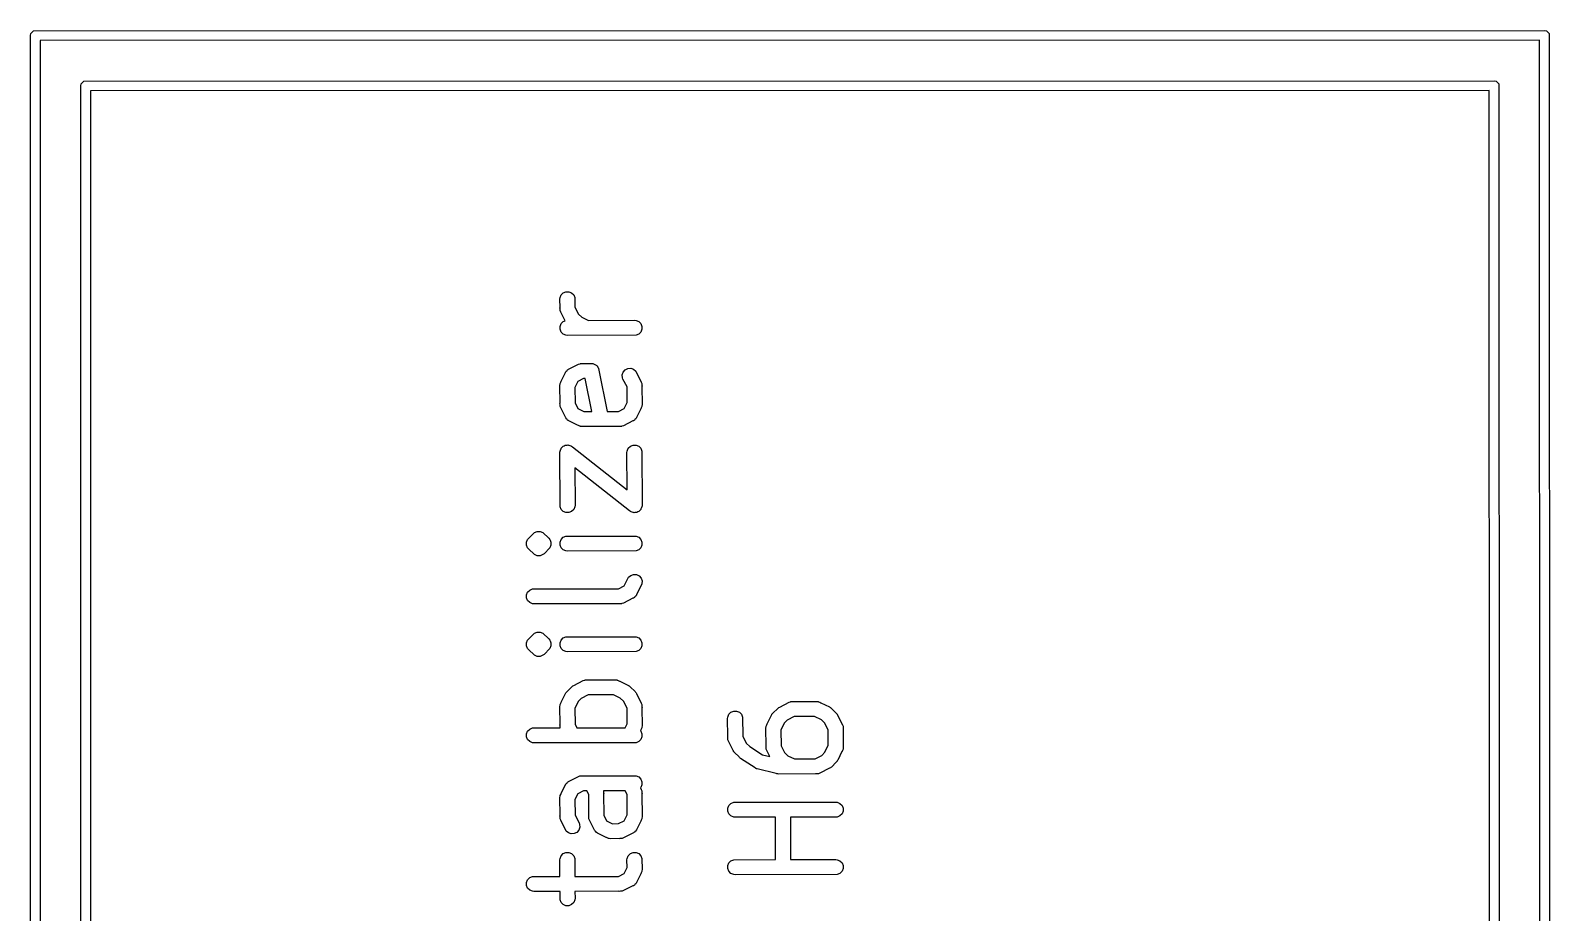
# Model space of a CAD drawing. Extents: x 2.69 to 5.92, y -6.99 to -1.37.
# Drawn here: x 5.096 to 5.691, y -4.871 to -4.526 of the extents above; entities that cross this region are included whole.
import ezdxf

# ---------------------------------------------------------------- set-up
doc = ezdxf.new("R2010")
doc.units = 0
doc.header["$MEASUREMENT"] = 0
doc.layers.add('BLACK', color=7, linetype='CONTINUOUS')

msp = doc.modelspace()

# ---------------------------------------------------------------- linework, layer by layer
at = {"layer": 'BLACK', "linetype": 'CONTINUOUS'}
for p, q in [((5.09646, -4.52756), (5.09661, -4.52681)), ((5.09661, -5.11886), (5.09646, -4.52756)), ((5.09661, -4.52681), (5.09767, -4.52574)), ((5.09767, -4.52574), (5.68898, -4.52559)), ((5.68701, -4.52938), (5.10024, -4.52953)), ((5.10024, -4.52953), (5.10039, -5.11629)), ((5.68716, -5.11614), (5.68701, -4.52938)), ((5.68898, -4.52559), (5.68973, -4.52574)), ((5.68973, -4.52574), (5.6908, -4.52681)), ((5.6908, -4.52681), (5.69094, -5.11811)), ((5.11614, -4.54724), (5.11629, -4.54649)), ((5.11629, -5.09918), (5.11614, -4.54724)), ((5.11629, -4.54649), (5.11736, -4.54543)), ((5.11736, -4.54543), (5.66929, -4.54528)), ((5.66929, -4.54528), (5.67004, -4.54543)), ((5.67004, -4.54543), (5.67111, -4.54649)), ((5.67111, -4.54649), (5.67126, -5.09843)), ((5.66732, -4.54906), (5.11993, -4.54921)), ((5.11993, -4.54921), (5.12008, -5.09661)), ((5.66747, -5.09646), (5.66732, -4.54906)), ((5.30367, -4.63067), (5.30372, -4.6301)), ((5.30371, -4.63399), (5.30367, -4.63067)), ((5.30372, -4.6301), (5.30417, -4.62903)), ((5.30417, -4.62903), (5.30498, -4.62822)), ((5.30498, -4.62822), (5.30604, -4.62778)), ((5.30604, -4.62778), (5.3072, -4.62778)), ((5.3072, -4.62778), (5.30826, -4.62822)), ((5.30826, -4.62822), (5.30908, -4.62903)), ((5.30908, -4.62903), (5.30952, -4.6301)), ((5.30952, -4.6301), (5.30956, -4.6338)), ((5.30369, -4.63405), (5.30371, -4.63399)), ((5.30372, -4.63442), (5.30369, -4.63405)), ((5.30372, -4.635), (5.30372, -4.63442)), ((5.30376, -4.63509), (5.30372, -4.635)), ((5.30377, -4.6352), (5.30376, -4.63509)), ((5.30398, -4.63574), (5.30377, -4.6352)), ((5.30574, -4.63915), (5.30398, -4.63574)), ((5.30956, -4.6338), (5.31096, -4.63651)), ((5.31096, -4.63651), (5.3122, -4.63771)), ((5.30372, -4.64134), (5.30417, -4.64028)), ((5.30372, -4.6425), (5.30372, -4.64134)), ((5.30417, -4.64356), (5.30372, -4.6425)), ((5.30417, -4.64028), (5.30498, -4.63946)), ((5.30498, -4.63946), (5.30574, -4.63915)), ((5.3122, -4.63771), (5.31488, -4.63901)), ((5.31488, -4.63901), (5.33287, -4.63897)), ((5.33287, -4.63897), (5.33344, -4.63902)), ((5.33344, -4.63902), (5.33451, -4.63946)), ((5.33451, -4.63946), (5.33532, -4.64028)), ((5.33532, -4.64028), (5.33576, -4.64134)), ((5.33576, -4.6425), (5.33532, -4.64356)), ((5.33576, -4.64134), (5.33576, -4.6425)), ((5.30498, -4.64437), (5.30417, -4.64356)), ((5.30604, -4.64482), (5.30498, -4.64437)), ((5.30662, -4.64487), (5.30604, -4.64482)), ((5.33344, -4.64482), (5.30662, -4.64487)), ((5.33451, -4.64437), (5.33344, -4.64482)), ((5.33532, -4.64356), (5.33451, -4.64437)), ((5.30421, -4.66273), (5.30585, -4.65935)), ((5.30585, -4.65935), (5.30591, -4.65925)), ((5.30591, -4.65925), (5.30593, -4.65921)), ((5.30593, -4.65921), (5.30598, -4.65915)), ((5.30598, -4.65915), (5.30616, -4.65886)), ((5.30616, -4.65886), (5.30644, -4.65861)), ((5.30644, -4.65861), (5.30668, -4.65833)), ((5.30668, -4.65833), (5.30688, -4.65823)), ((5.30688, -4.65823), (5.30703, -4.6581)), ((5.30703, -4.6581), (5.30733, -4.658)), ((5.30733, -4.658), (5.31092, -4.65615)), ((5.31092, -4.65615), (5.31146, -4.65594)), ((5.31146, -4.65594), (5.31157, -4.65594)), ((5.31157, -4.65594), (5.31167, -4.6559)), ((5.31167, -4.6559), (5.31225, -4.65589)), ((5.31225, -4.65589), (5.31261, -4.65586)), ((5.31261, -4.65586), (5.31267, -4.65588)), ((5.31267, -4.65588), (5.31599, -4.65584)), ((5.31599, -4.65584), (5.31599, -4.65584)), ((5.31599, -4.65584), (5.31599, -4.65584)), ((5.31599, -4.65584), (5.31599, -4.65584)), ((5.31599, -4.65584), (5.31657, -4.6559)), ((5.31657, -4.6559), (5.31684, -4.65601)), ((5.31684, -4.65601), (5.31712, -4.65606)), ((5.31712, -4.65606), (5.31736, -4.65623)), ((5.31736, -4.65623), (5.31763, -4.65634)), ((5.31763, -4.65634), (5.31784, -4.65654)), ((5.31784, -4.65654), (5.31808, -4.6567)), ((5.31808, -4.6567), (5.31824, -4.65695)), ((5.31824, -4.65695), (5.31845, -4.65715)), ((5.31845, -4.65715), (5.31856, -4.65742)), ((5.31856, -4.65742), (5.31872, -4.65766)), ((5.31872, -4.65766), (5.31878, -4.65795)), ((5.31878, -4.65795), (5.31889, -4.65822)), ((5.31889, -4.65822), (5.31889, -4.65849)), ((5.31889, -4.65849), (5.32216, -4.67461)), ((5.32806, -4.6603), (5.32843, -4.65921)), ((5.32814, -4.66145), (5.32806, -4.6603)), ((5.32843, -4.65921), (5.32918, -4.65833)), ((5.32918, -4.65833), (5.33021, -4.65782)), ((5.33021, -4.65782), (5.33136, -4.65774)), ((5.33136, -4.65774), (5.33245, -4.6581)), ((5.33245, -4.6581), (5.33332, -4.65886)), ((5.33332, -4.65886), (5.33551, -4.6631)), ((5.30367, -4.66442), (5.30372, -4.66384)), ((5.30372, -4.67147), (5.30367, -4.66442)), ((5.30372, -4.66384), (5.30376, -4.66374)), ((5.30376, -4.66374), (5.30377, -4.66364)), ((5.30377, -4.66364), (5.30402, -4.66313)), ((5.30402, -4.66313), (5.30417, -4.66278)), ((5.30417, -4.66278), (5.30421, -4.66273)), ((5.31065, -4.66288), (5.30953, -4.66519)), ((5.30953, -4.66519), (5.30957, -4.6713)), ((5.31287, -4.66174), (5.31065, -4.66288)), ((5.31358, -4.66173), (5.31287, -4.66174)), ((5.3162, -4.67463), (5.31358, -4.66173)), ((5.32835, -4.66199), (5.32814, -4.66145)), ((5.32992, -4.66503), (5.32835, -4.66199)), ((5.32996, -4.67114), (5.32992, -4.66503)), ((5.33551, -4.6631), (5.33571, -4.66364)), ((5.33571, -4.66364), (5.33572, -4.66374)), ((5.33572, -4.66374), (5.33576, -4.66384)), ((5.33576, -4.66384), (5.33577, -4.66437)), ((5.33577, -4.66437), (5.3358, -4.66479)), ((5.3358, -4.66479), (5.33577, -4.66487)), ((5.33577, -4.66487), (5.33582, -4.67192)), ((5.30369, -4.67155), (5.30372, -4.67147)), ((5.30372, -4.67197), (5.30369, -4.67155)), ((5.30372, -4.67249), (5.30372, -4.67197)), ((5.30376, -4.67259), (5.30372, -4.67249)), ((5.30377, -4.6727), (5.30376, -4.67259)), ((5.30957, -4.6713), (5.31071, -4.67351)), ((5.32884, -4.67345), (5.32996, -4.67114)), ((5.33572, -4.67259), (5.33571, -4.6727)), ((5.33576, -4.67249), (5.33572, -4.67259)), ((5.33582, -4.67192), (5.33576, -4.67249)), ((5.30398, -4.67324), (5.30377, -4.6727)), ((5.30583, -4.67683), (5.30398, -4.67324)), ((5.30593, -4.67713), (5.30583, -4.67683)), ((5.30606, -4.67728), (5.30593, -4.67713)), ((5.30616, -4.67748), (5.30606, -4.67728)), ((5.30644, -4.67772), (5.30616, -4.67748)), ((5.30668, -4.678), (5.30644, -4.67772)), ((5.30698, -4.67818), (5.30668, -4.678)), ((5.30703, -4.67823), (5.30698, -4.67818)), ((5.30708, -4.67825), (5.30703, -4.67823)), ((5.30717, -4.67831), (5.30708, -4.67825)), ((5.31056, -4.67995), (5.30717, -4.67831)), ((5.31071, -4.67351), (5.31303, -4.67464)), ((5.31303, -4.67464), (5.3162, -4.67463)), ((5.32216, -4.67461), (5.32663, -4.67459)), ((5.32663, -4.67459), (5.32884, -4.67345)), ((5.33216, -4.67833), (5.32856, -4.68018)), ((5.33245, -4.67823), (5.33216, -4.67833)), ((5.33261, -4.6781), (5.33245, -4.67823)), ((5.3328, -4.678), (5.33261, -4.6781)), ((5.33304, -4.67772), (5.3328, -4.678)), ((5.33332, -4.67748), (5.33304, -4.67772)), ((5.33351, -4.67718), (5.33332, -4.67748)), ((5.33356, -4.67713), (5.33351, -4.67718)), ((5.33357, -4.67708), (5.33356, -4.67713)), ((5.33363, -4.67699), (5.33357, -4.67708)), ((5.33527, -4.6736), (5.33363, -4.67699)), ((5.33532, -4.67356), (5.33527, -4.6736)), ((5.33547, -4.67321), (5.33532, -4.67356)), ((5.33571, -4.6727), (5.33547, -4.67321)), ((5.3106, -4.68), (5.31056, -4.67995)), ((5.31095, -4.68014), (5.3106, -4.68)), ((5.31146, -4.68039), (5.31095, -4.68014)), ((5.31157, -4.6804), (5.31146, -4.68039)), ((5.31167, -4.68044), (5.31157, -4.6804)), ((5.31224, -4.68049), (5.31167, -4.68044)), ((5.31961, -4.68047), (5.31224, -4.68049)), ((5.31975, -4.68049), (5.31961, -4.68047)), ((5.31989, -4.68047), (5.31975, -4.68049)), ((5.32678, -4.68044), (5.31989, -4.68047)), ((5.32687, -4.68047), (5.32678, -4.68044)), ((5.32732, -4.68044), (5.32687, -4.68047)), ((5.32782, -4.68044), (5.32732, -4.68044)), ((5.32792, -4.6804), (5.32782, -4.68044)), ((5.32802, -4.68039), (5.32792, -4.6804)), ((5.32856, -4.68018), (5.32802, -4.68039)), ((5.30367, -4.69066), (5.30368, -4.6905)), ((5.30368, -4.69044), (5.3037, -4.69036)), ((5.30368, -4.6905), (5.30368, -4.69044)), ((5.3037, -4.69036), (5.30372, -4.69009)), ((5.30372, -4.69009), (5.30388, -4.68972)), ((5.30388, -4.68972), (5.30399, -4.68933)), ((5.30399, -4.68933), (5.3041, -4.68919)), ((5.3041, -4.68919), (5.30417, -4.68902)), ((5.30417, -4.68902), (5.30445, -4.68874)), ((5.30445, -4.68874), (5.3047, -4.68842)), ((5.3047, -4.68842), (5.30485, -4.68833)), ((5.30485, -4.68833), (5.30498, -4.68821)), ((5.30498, -4.68821), (5.30535, -4.68805)), ((5.30535, -4.68805), (5.3057, -4.68786)), ((5.3057, -4.68786), (5.30588, -4.68784)), ((5.30588, -4.68784), (5.30604, -4.68777)), ((5.30604, -4.68777), (5.30645, -4.68777)), ((5.30645, -4.68777), (5.30685, -4.68772)), ((5.30685, -4.68772), (5.30702, -4.68777)), ((5.30702, -4.68777), (5.3072, -4.68777)), ((5.3072, -4.68777), (5.30757, -4.68792)), ((5.30757, -4.68792), (5.30796, -4.68803)), ((5.30796, -4.68803), (5.3081, -4.68814)), ((5.3081, -4.68814), (5.30826, -4.68821)), ((5.30826, -4.68821), (5.30854, -4.68849)), ((5.30854, -4.68849), (5.32995, -4.70525)), ((5.32991, -4.69066), (5.32997, -4.69009)), ((5.32997, -4.69009), (5.33041, -4.68902)), ((5.33041, -4.68902), (5.33123, -4.68821)), ((5.33123, -4.68821), (5.33229, -4.68777)), ((5.33229, -4.68777), (5.33344, -4.68777)), ((5.33344, -4.68777), (5.33451, -4.68821)), ((5.33451, -4.68821), (5.33532, -4.68902)), ((5.33532, -4.68902), (5.33576, -4.69009)), ((5.33576, -4.69009), (5.33582, -4.71129)), ((5.30372, -4.71186), (5.30367, -4.69066)), ((5.32995, -4.70525), (5.32991, -4.69066)), ((5.33095, -4.71346), (5.30953, -4.6967)), ((5.30953, -4.6967), (5.30957, -4.71129)), ((5.30417, -4.71293), (5.30372, -4.71186)), ((5.30498, -4.71374), (5.30417, -4.71293)), ((5.30604, -4.71418), (5.30498, -4.71374)), ((5.3072, -4.71418), (5.30604, -4.71418)), ((5.30826, -4.71374), (5.3072, -4.71418)), ((5.30908, -4.71293), (5.30826, -4.71374)), ((5.30952, -4.71186), (5.30908, -4.71293)), ((5.30957, -4.71129), (5.30952, -4.71186)), ((5.33123, -4.71374), (5.33095, -4.71346)), ((5.33139, -4.71381), (5.33123, -4.71374)), ((5.33153, -4.71392), (5.33139, -4.71381)), ((5.33192, -4.71403), (5.33153, -4.71392)), ((5.33229, -4.71418), (5.33192, -4.71403)), ((5.33247, -4.71418), (5.33229, -4.71418)), ((5.33264, -4.71423), (5.33247, -4.71418)), ((5.33304, -4.71418), (5.33264, -4.71423)), ((5.33344, -4.71418), (5.33304, -4.71418)), ((5.33361, -4.71411), (5.33344, -4.71418)), ((5.33378, -4.71409), (5.33361, -4.71411)), ((5.33414, -4.7139), (5.33378, -4.71409)), ((5.33451, -4.71374), (5.33414, -4.7139)), ((5.33463, -4.71362), (5.33451, -4.71374)), ((5.33479, -4.71353), (5.33463, -4.71362)), ((5.33504, -4.71321), (5.33479, -4.71353)), ((5.33532, -4.71293), (5.33504, -4.71321)), ((5.33539, -4.71276), (5.33532, -4.71293)), ((5.3355, -4.71262), (5.33539, -4.71276)), ((5.33561, -4.71223), (5.3355, -4.71262)), ((5.33576, -4.71186), (5.33561, -4.71223)), ((5.33579, -4.71159), (5.33576, -4.71186)), ((5.33581, -4.71151), (5.33579, -4.71159)), ((5.33582, -4.71129), (5.3358, -4.71145)), ((5.3358, -4.71145), (5.33581, -4.71151)), ((5.2906, -4.72571), (5.29104, -4.72464)), ((5.2906, -4.72686), (5.2906, -4.72571)), ((5.29104, -4.72464), (5.29328, -4.72232)), ((5.29328, -4.72232), (5.29373, -4.72195)), ((5.29373, -4.72195), (5.2948, -4.72151)), ((5.2948, -4.72151), (5.29595, -4.72151)), ((5.29595, -4.72151), (5.29701, -4.72195)), ((5.29701, -4.72195), (5.29933, -4.7242)), ((5.29933, -4.7242), (5.2997, -4.72464)), ((5.2997, -4.72464), (5.29984, -4.72499)), ((5.29984, -4.72499), (5.30014, -4.72571)), ((5.30014, -4.72571), (5.30014, -4.72686)), ((5.30372, -4.72571), (5.30417, -4.72464)), ((5.30372, -4.72686), (5.30372, -4.72571)), ((5.30417, -4.72464), (5.30498, -4.72383)), ((5.30498, -4.72383), (5.30604, -4.72339)), ((5.30604, -4.72339), (5.33287, -4.72333)), ((5.33287, -4.72333), (5.33344, -4.72339)), ((5.33344, -4.72339), (5.33451, -4.72383)), ((5.33451, -4.72383), (5.33532, -4.72464)), ((5.33532, -4.72464), (5.33576, -4.72571)), ((5.33576, -4.72571), (5.33576, -4.72686)), ((5.29104, -4.72792), (5.2906, -4.72686)), ((5.29141, -4.72837), (5.29104, -4.72792)), ((5.29373, -4.73061), (5.29141, -4.72837)), ((5.2948, -4.73105), (5.29373, -4.73061)), ((5.29595, -4.73105), (5.2948, -4.73105)), ((5.2948, -4.73105), (5.2948, -4.73105)), ((5.29701, -4.73061), (5.29595, -4.73105)), ((5.29746, -4.73025), (5.29701, -4.73061)), ((5.2997, -4.72792), (5.29746, -4.73025)), ((5.30014, -4.72686), (5.2997, -4.72792)), ((5.30417, -4.72792), (5.30372, -4.72686)), ((5.30498, -4.72874), (5.30417, -4.72792)), ((5.30604, -4.72918), (5.30498, -4.72874)), ((5.30662, -4.72924), (5.30604, -4.72918)), ((5.33344, -4.72918), (5.30662, -4.72924)), ((5.33451, -4.72874), (5.33344, -4.72918)), ((5.33532, -4.72792), (5.33451, -4.72874)), ((5.33576, -4.72686), (5.33532, -4.72792)), ((5.29186, -4.74445), (5.29292, -4.74401)), ((5.29292, -4.74401), (5.32663, -4.74395)), ((5.32663, -4.74395), (5.32884, -4.74282)), ((5.32884, -4.74282), (5.33023, -4.73996)), ((5.33023, -4.73996), (5.33053, -4.73947)), ((5.33053, -4.73947), (5.3314, -4.73872)), ((5.3314, -4.73872), (5.3325, -4.73835)), ((5.3325, -4.73835), (5.33365, -4.73843)), ((5.33571, -4.74206), (5.33363, -4.74635)), ((5.33365, -4.73843), (5.33468, -4.73895)), ((5.33468, -4.73895), (5.33543, -4.73982)), ((5.33543, -4.73982), (5.3358, -4.74091)), ((5.3358, -4.74091), (5.33571, -4.74206)), ((5.2906, -4.74633), (5.29104, -4.74527)), ((5.2906, -4.74748), (5.2906, -4.74633)), ((5.29104, -4.74855), (5.2906, -4.74748)), ((5.29104, -4.74527), (5.29186, -4.74445)), ((5.29186, -4.74936), (5.29104, -4.74855)), ((5.29292, -4.7498), (5.29186, -4.74936)), ((5.2935, -4.74986), (5.29292, -4.7498)), ((5.32678, -4.7498), (5.2935, -4.74986)), ((5.32687, -4.74984), (5.32678, -4.7498)), ((5.32733, -4.7498), (5.32687, -4.74984)), ((5.32782, -4.7498), (5.32733, -4.7498)), ((5.32792, -4.74976), (5.32782, -4.7498)), ((5.32802, -4.74975), (5.32792, -4.74976)), ((5.32856, -4.74955), (5.32802, -4.74975)), ((5.33216, -4.74769), (5.32856, -4.74955)), ((5.33245, -4.7476), (5.33216, -4.74769)), ((5.33261, -4.74747), (5.33245, -4.7476)), ((5.3328, -4.74736), (5.33261, -4.74747)), ((5.33304, -4.74708), (5.3328, -4.74736)), ((5.33332, -4.74684), (5.33304, -4.74708)), ((5.33351, -4.74655), (5.33332, -4.74684)), ((5.33356, -4.74649), (5.33351, -4.74655)), ((5.33357, -4.74645), (5.33356, -4.74649)), ((5.33363, -4.74635), (5.33357, -4.74645)), ((5.29104, -4.76401), (5.29328, -4.76169)), ((5.29328, -4.76169), (5.29373, -4.76132)), ((5.29373, -4.76132), (5.2948, -4.76088)), ((5.2948, -4.76088), (5.29595, -4.76088)), ((5.29595, -4.76088), (5.29701, -4.76132)), ((5.29701, -4.76132), (5.29933, -4.76357)), ((5.2906, -4.76508), (5.29104, -4.76401)), ((5.2906, -4.76623), (5.2906, -4.76508)), ((5.29104, -4.76729), (5.2906, -4.76623)), ((5.29141, -4.76774), (5.29104, -4.76729)), ((5.29373, -4.76998), (5.29141, -4.76774)), ((5.2997, -4.76729), (5.29746, -4.76962)), ((5.29933, -4.76357), (5.2997, -4.76401)), ((5.2997, -4.76401), (5.29984, -4.76436)), ((5.30014, -4.76623), (5.2997, -4.76729)), ((5.29984, -4.76436), (5.30014, -4.76508)), ((5.30014, -4.76508), (5.30014, -4.76623)), ((5.30372, -4.76508), (5.30417, -4.76401)), ((5.30372, -4.76623), (5.30372, -4.76508)), ((5.30417, -4.76729), (5.30372, -4.76623)), ((5.30417, -4.76401), (5.30498, -4.7632)), ((5.30498, -4.76811), (5.30417, -4.76729)), ((5.30498, -4.7632), (5.30604, -4.76276)), ((5.30604, -4.76276), (5.33287, -4.7627)), ((5.33287, -4.7627), (5.33344, -4.76276)), ((5.33344, -4.76276), (5.33451, -4.7632)), ((5.33451, -4.7632), (5.33532, -4.76401)), ((5.33532, -4.76729), (5.33451, -4.76811)), ((5.33532, -4.76401), (5.33576, -4.76508)), ((5.33576, -4.76623), (5.33532, -4.76729)), ((5.33576, -4.76508), (5.33576, -4.76623)), ((5.2948, -4.77043), (5.29373, -4.76998)), ((5.29595, -4.77043), (5.2948, -4.77043)), ((5.2948, -4.77043), (5.2948, -4.77043)), ((5.29701, -4.76998), (5.29595, -4.77043)), ((5.29746, -4.76962), (5.29701, -4.76998)), ((5.30604, -4.76855), (5.30498, -4.76811)), ((5.30662, -4.76861), (5.30604, -4.76855)), ((5.33344, -4.76855), (5.30662, -4.76861)), ((5.33451, -4.76811), (5.33344, -4.76855)), ((5.3128, -4.77989), (5.31334, -4.77968)), ((5.31334, -4.77968), (5.31345, -4.77967)), ((5.31345, -4.77967), (5.31354, -4.77963)), ((5.31354, -4.77963), (5.31405, -4.77963)), ((5.31405, -4.77963), (5.31449, -4.7796)), ((5.31449, -4.7796), (5.31457, -4.77963)), ((5.31457, -4.77963), (5.32537, -4.77957)), ((5.32537, -4.77957), (5.32594, -4.77963)), ((5.32594, -4.77963), (5.32604, -4.77967)), ((5.32604, -4.77967), (5.32615, -4.77968)), ((5.32615, -4.77968), (5.32666, -4.77993)), ((5.30421, -4.78834), (5.30585, -4.78496)), ((5.30585, -4.78496), (5.30601, -4.78471)), ((5.30601, -4.78471), (5.30604, -4.78464)), ((5.30604, -4.78464), (5.30608, -4.78459)), ((5.30608, -4.78459), (5.30616, -4.78447)), ((5.30616, -4.78447), (5.30642, -4.78424)), ((5.30642, -4.78424), (5.30828, -4.78231)), ((5.30828, -4.78231), (5.30851, -4.78213)), ((5.30851, -4.78213), (5.30856, -4.78207)), ((5.30856, -4.78207), (5.30861, -4.78204)), ((5.30861, -4.78204), (5.30873, -4.78195)), ((5.30873, -4.78195), (5.30908, -4.7818)), ((5.30908, -4.7818), (5.3128, -4.77989)), ((5.31473, -4.78548), (5.31203, -4.78687)), ((5.32459, -4.78543), (5.31473, -4.78548)), ((5.32729, -4.78674), (5.32459, -4.78543)), ((5.32666, -4.77993), (5.32701, -4.78007)), ((5.32701, -4.78007), (5.32706, -4.78012)), ((5.32706, -4.78012), (5.33044, -4.78176)), ((5.33044, -4.78176), (5.33069, -4.78192)), ((5.33069, -4.78192), (5.33076, -4.78195)), ((5.33076, -4.78195), (5.3308, -4.78199)), ((5.3308, -4.78199), (5.33093, -4.78207)), ((5.33093, -4.78207), (5.33115, -4.78232)), ((5.33115, -4.78232), (5.33308, -4.78419)), ((5.33308, -4.78419), (5.33327, -4.78442)), ((5.33327, -4.78442), (5.33332, -4.78447)), ((5.33332, -4.78447), (5.33335, -4.78452)), ((5.33335, -4.78452), (5.33345, -4.78464)), ((5.33345, -4.78464), (5.33359, -4.78498)), ((5.33359, -4.78498), (5.33551, -4.78871)), ((5.30367, -4.79003), (5.30372, -4.78945)), ((5.30372, -4.79708), (5.30367, -4.79003)), ((5.30372, -4.78945), (5.30376, -4.78935)), ((5.30376, -4.78935), (5.30377, -4.78925)), ((5.30377, -4.78925), (5.30402, -4.78873)), ((5.30402, -4.78873), (5.30417, -4.78839)), ((5.30417, -4.78839), (5.30421, -4.78834)), ((5.31083, -4.7881), (5.30953, -4.7908)), ((5.30953, -4.7908), (5.30957, -4.79691)), ((5.31203, -4.78687), (5.31083, -4.7881)), ((5.32852, -4.78793), (5.32729, -4.78674)), ((5.32992, -4.79064), (5.32852, -4.78793)), ((5.32996, -4.79675), (5.32992, -4.79064)), ((5.33551, -4.78871), (5.33571, -4.78925)), ((5.33571, -4.78925), (5.33572, -4.78935)), ((5.33572, -4.78935), (5.33576, -4.78945)), ((5.33576, -4.78945), (5.33577, -4.78998)), ((5.33577, -4.78998), (5.3358, -4.7904)), ((5.3358, -4.7904), (5.33577, -4.79047)), ((5.33577, -4.79047), (5.33582, -4.79753)), ((5.38703, -4.79268), (5.3889, -4.79075)), ((5.3889, -4.79075), (5.38912, -4.79056)), ((5.38912, -4.79056), (5.38917, -4.79051)), ((5.38917, -4.79051), (5.38923, -4.79048)), ((5.38923, -4.79048), (5.38934, -4.79038)), ((5.38934, -4.79038), (5.38969, -4.79024)), ((5.38969, -4.79024), (5.39341, -4.78832)), ((5.39341, -4.78832), (5.39395, -4.78812)), ((5.39395, -4.78812), (5.39406, -4.78811)), ((5.39406, -4.78811), (5.39416, -4.78807)), ((5.39416, -4.78807), (5.39467, -4.78806)), ((5.39467, -4.78806), (5.3951, -4.78803)), ((5.3951, -4.78803), (5.39519, -4.78806)), ((5.39519, -4.78806), (5.40411, -4.78801)), ((5.40411, -4.78801), (5.40468, -4.78807)), ((5.40468, -4.78807), (5.40478, -4.78811)), ((5.40478, -4.78811), (5.40489, -4.78812)), ((5.40489, -4.78812), (5.4054, -4.78836)), ((5.4054, -4.78836), (5.40575, -4.78851)), ((5.40575, -4.78851), (5.4058, -4.78856)), ((5.4058, -4.78856), (5.40918, -4.7902)), ((5.40918, -4.7902), (5.40943, -4.79035)), ((5.40943, -4.79035), (5.4095, -4.79038)), ((5.4095, -4.79038), (5.40954, -4.79043)), ((5.40954, -4.79043), (5.40967, -4.79051)), ((5.40967, -4.79051), (5.40989, -4.79076)), ((5.40989, -4.79076), (5.41182, -4.79263)), ((5.30369, -4.79716), (5.30372, -4.79708)), ((5.30372, -4.79758), (5.30369, -4.79716)), ((5.30957, -4.79691), (5.31031, -4.79835)), ((5.3292, -4.79833), (5.32996, -4.79675)), ((5.36928, -4.79471), (5.36934, -4.79414)), ((5.36933, -4.80176), (5.36928, -4.79471)), ((5.36934, -4.79414), (5.36978, -4.79307)), ((5.36978, -4.79307), (5.3706, -4.79226)), ((5.3706, -4.79226), (5.37166, -4.79182)), ((5.37166, -4.79182), (5.37281, -4.79182)), ((5.37281, -4.79182), (5.37388, -4.79226)), ((5.37388, -4.79226), (5.37469, -4.79307)), ((5.37469, -4.79307), (5.37513, -4.79414)), ((5.37513, -4.79414), (5.37519, -4.8016)), ((5.38439, -4.79768), (5.38464, -4.79717)), ((5.38464, -4.79717), (5.38478, -4.79682)), ((5.38478, -4.79682), (5.38483, -4.79677)), ((5.38483, -4.79677), (5.38647, -4.79339)), ((5.38647, -4.79339), (5.38662, -4.79314)), ((5.38662, -4.79314), (5.38665, -4.79307)), ((5.38665, -4.79307), (5.3867, -4.79303)), ((5.3867, -4.79303), (5.38678, -4.7929)), ((5.38678, -4.7929), (5.38703, -4.79268)), ((5.39145, -4.79654), (5.39014, -4.79924)), ((5.39264, -4.79531), (5.39145, -4.79654)), ((5.39535, -4.79391), (5.39264, -4.79531)), ((5.40333, -4.79387), (5.39535, -4.79391)), ((5.40603, -4.79518), (5.40333, -4.79387)), ((5.40726, -4.79637), (5.40603, -4.79518)), ((5.40866, -4.79908), (5.40726, -4.79637)), ((5.41182, -4.79263), (5.41201, -4.79285)), ((5.41201, -4.79285), (5.41206, -4.7929)), ((5.41206, -4.7929), (5.41209, -4.79296)), ((5.41209, -4.79296), (5.41219, -4.79307)), ((5.41219, -4.79307), (5.41233, -4.79342)), ((5.41233, -4.79342), (5.41425, -4.79714)), ((5.41425, -4.79714), (5.41445, -4.79768)), ((5.2906, -4.8007), (5.29104, -4.79963)), ((5.2906, -4.80185), (5.2906, -4.8007)), ((5.29104, -4.80292), (5.2906, -4.80185)), ((5.29104, -4.79963), (5.29186, -4.79882)), ((5.29186, -4.80373), (5.29104, -4.80292)), ((5.29186, -4.79882), (5.29292, -4.79838)), ((5.29292, -4.79838), (5.30379, -4.79836)), ((5.30372, -4.7981), (5.30372, -4.79758)), ((5.30376, -4.7982), (5.30372, -4.7981)), ((5.30377, -4.79831), (5.30376, -4.7982)), ((5.30379, -4.79836), (5.30377, -4.79831)), ((5.31031, -4.79835), (5.3292, -4.79833)), ((5.33532, -4.80292), (5.33451, -4.80373)), ((5.33527, -4.79921), (5.33515, -4.79946)), ((5.33515, -4.79946), (5.33532, -4.79963)), ((5.33532, -4.79917), (5.33527, -4.79921)), ((5.33547, -4.79882), (5.33532, -4.79917)), ((5.33532, -4.79963), (5.33576, -4.8007)), ((5.33576, -4.80185), (5.33532, -4.80292)), ((5.33571, -4.79831), (5.33547, -4.79882)), ((5.33572, -4.7982), (5.33571, -4.79831)), ((5.33576, -4.7981), (5.33572, -4.7982)), ((5.33582, -4.79753), (5.33576, -4.7981)), ((5.33576, -4.8007), (5.33576, -4.80185)), ((5.36931, -4.80184), (5.36933, -4.80176)), ((5.36934, -4.80226), (5.36931, -4.80184)), ((5.36934, -4.80279), (5.36934, -4.80226)), ((5.36938, -4.80289), (5.36934, -4.80279)), ((5.36939, -4.80299), (5.36938, -4.80289)), ((5.3696, -4.80353), (5.36939, -4.80299)), ((5.37519, -4.8016), (5.37658, -4.80431)), ((5.38428, -4.79846), (5.38434, -4.79789)), ((5.38433, -4.80551), (5.38428, -4.79846)), ((5.38434, -4.79789), (5.38438, -4.79779)), ((5.38438, -4.79779), (5.38439, -4.79768)), ((5.39014, -4.79924), (5.39018, -4.80535)), ((5.4087, -4.80519), (5.40866, -4.79908)), ((5.41445, -4.79768), (5.41446, -4.79779)), ((5.41446, -4.79779), (5.4145, -4.79789)), ((5.4145, -4.79789), (5.41451, -4.79841)), ((5.41451, -4.79841), (5.41454, -4.79883)), ((5.41454, -4.79883), (5.41451, -4.79891)), ((5.41451, -4.79891), (5.41456, -4.80596)), ((5.29292, -4.80417), (5.29186, -4.80373)), ((5.2935, -4.80423), (5.29292, -4.80417)), ((5.33094, -4.80417), (5.2935, -4.80423)), ((5.33136, -4.8042), (5.33094, -4.80417)), ((5.33145, -4.80417), (5.33136, -4.8042)), ((5.33344, -4.80417), (5.33145, -4.80417)), ((5.33451, -4.80373), (5.33344, -4.80417)), ((5.37151, -4.80726), (5.3696, -4.80353)), ((5.37166, -4.8076), (5.37151, -4.80726)), ((5.37175, -4.80772), (5.37166, -4.8076)), ((5.37178, -4.80777), (5.37175, -4.80772)), ((5.37184, -4.80782), (5.37178, -4.80777)), ((5.37202, -4.80805), (5.37184, -4.80782)), ((5.37378, -4.80974), (5.37202, -4.80805)), ((5.37658, -4.80431), (5.37804, -4.80571)), ((5.37804, -4.80571), (5.38293, -4.80892)), ((5.38293, -4.80892), (5.3858, -4.80962)), ((5.38431, -4.80559), (5.38433, -4.80551)), ((5.38434, -4.80601), (5.38431, -4.80559)), ((5.38434, -4.80654), (5.38434, -4.80601)), ((5.38438, -4.80664), (5.38434, -4.80654)), ((5.38439, -4.80674), (5.38438, -4.80664)), ((5.38459, -4.80728), (5.38439, -4.80674)), ((5.3858, -4.80962), (5.38459, -4.80728)), ((5.39018, -4.80535), (5.39158, -4.80806)), ((5.39158, -4.80806), (5.39281, -4.80925)), ((5.39281, -4.80925), (5.39548, -4.81054)), ((5.4035, -4.81051), (5.4062, -4.80912)), ((5.4062, -4.80912), (5.40739, -4.80788)), ((5.40739, -4.80788), (5.4087, -4.80519)), ((5.41401, -4.80765), (5.41237, -4.81103)), ((5.41406, -4.8076), (5.41401, -4.80765)), ((5.41421, -4.80725), (5.41406, -4.8076)), ((5.41445, -4.80674), (5.41421, -4.80725)), ((5.41446, -4.80664), (5.41445, -4.80674)), ((5.4145, -4.80654), (5.41446, -4.80664)), ((5.41456, -4.80596), (5.4145, -4.80654)), ((5.3739, -4.80993), (5.37378, -4.80974)), ((5.37434, -4.81029), (5.3739, -4.80993)), ((5.37435, -4.81029), (5.37434, -4.81029)), ((5.38001, -4.81401), (5.37435, -4.81029)), ((5.37435, -4.81029), (5.37435, -4.81029)), ((5.37435, -4.81029), (5.37435, -4.81029)), ((5.38035, -4.81426), (5.38001, -4.81401)), ((5.38045, -4.81429), (5.38035, -4.81426)), ((5.38048, -4.81432), (5.38045, -4.81429)), ((5.38056, -4.81433), (5.38048, -4.81432)), ((5.38089, -4.81445), (5.38056, -4.81433)), ((5.38823, -4.81623), (5.38089, -4.81445)), ((5.39548, -4.81054), (5.4035, -4.81051)), ((5.40915, -4.81418), (5.40543, -4.8161)), ((5.4095, -4.81404), (5.40915, -4.81418)), ((5.40961, -4.81395), (5.4095, -4.81404)), ((5.40967, -4.81392), (5.40961, -4.81395)), ((5.40972, -4.81386), (5.40967, -4.81392)), ((5.40995, -4.81367), (5.40972, -4.81386)), ((5.41181, -4.81174), (5.40995, -4.81367)), ((5.41206, -4.81152), (5.41181, -4.81174)), ((5.41214, -4.8114), (5.41206, -4.81152)), ((5.41219, -4.81135), (5.41214, -4.8114)), ((5.41222, -4.81128), (5.41219, -4.81135)), ((5.41237, -4.81103), (5.41222, -4.81128)), ((5.30421, -4.82396), (5.30585, -4.82058)), ((5.30585, -4.82058), (5.30591, -4.82048)), ((5.30591, -4.82048), (5.30593, -4.82043)), ((5.30593, -4.82043), (5.30598, -4.82038)), ((5.30598, -4.82038), (5.30616, -4.82009)), ((5.30616, -4.82009), (5.30644, -4.81984)), ((5.30644, -4.81984), (5.30668, -4.81956)), ((5.30668, -4.81956), (5.30688, -4.81946)), ((5.30688, -4.81946), (5.30703, -4.81933)), ((5.30703, -4.81933), (5.30733, -4.81923)), ((5.30733, -4.81923), (5.31092, -4.81738)), ((5.31092, -4.81738), (5.31146, -4.81717)), ((5.31146, -4.81717), (5.31157, -4.81717)), ((5.31157, -4.81717), (5.31167, -4.81713)), ((5.31167, -4.81713), (5.31216, -4.81713)), ((5.31216, -4.81713), (5.31261, -4.81709)), ((5.31261, -4.81709), (5.31271, -4.81712)), ((5.31271, -4.81712), (5.31606, -4.81711)), ((5.31606, -4.81711), (5.31636, -4.81709)), ((5.31636, -4.81709), (5.31643, -4.81711)), ((5.31643, -4.81711), (5.33287, -4.81707)), ((5.33287, -4.81707), (5.33344, -4.81713)), ((5.33344, -4.81713), (5.33451, -4.81757)), ((5.33451, -4.81757), (5.33532, -4.81838)), ((5.33532, -4.81838), (5.33576, -4.81945)), ((5.33576, -4.8206), (5.33532, -4.82166)), ((5.33576, -4.81945), (5.33576, -4.8206)), ((5.38853, -4.81636), (5.38823, -4.81623)), ((5.38889, -4.81639), (5.38853, -4.81636)), ((5.38897, -4.81641), (5.38889, -4.81639)), ((5.38901, -4.8164), (5.38897, -4.81641)), ((5.38911, -4.81641), (5.38901, -4.8164)), ((5.40365, -4.81636), (5.38911, -4.81641)), ((5.40374, -4.81639), (5.40365, -4.81636)), ((5.40419, -4.81636), (5.40374, -4.81639)), ((5.40468, -4.81636), (5.40419, -4.81636)), ((5.40478, -4.81632), (5.40468, -4.81636)), ((5.40489, -4.81631), (5.40478, -4.81632)), ((5.40543, -4.8161), (5.40489, -4.81631)), ((5.30367, -4.82565), (5.30372, -4.82507)), ((5.30372, -4.8327), (5.30367, -4.82565)), ((5.30372, -4.82507), (5.30376, -4.82497)), ((5.30376, -4.82497), (5.30377, -4.82487)), ((5.30377, -4.82487), (5.30402, -4.82436)), ((5.30402, -4.82436), (5.30417, -4.82401)), ((5.30417, -4.82401), (5.30421, -4.82396)), ((5.31065, -4.82411), (5.30953, -4.82642)), ((5.30953, -4.82642), (5.30957, -4.83253)), ((5.31285, -4.82297), (5.31065, -4.82411)), ((5.31419, -4.82297), (5.31285, -4.82297)), ((5.31492, -4.82439), (5.31419, -4.82297)), ((5.31497, -4.83269), (5.31492, -4.82439)), ((5.32917, -4.82293), (5.3207, -4.82295)), ((5.3207, -4.82295), (5.32072, -4.82299)), ((5.32072, -4.82299), (5.32072, -4.8231)), ((5.32072, -4.8231), (5.32076, -4.8232)), ((5.32076, -4.8232), (5.32077, -4.82371)), ((5.32077, -4.82371), (5.3208, -4.82414)), ((5.3208, -4.82414), (5.32077, -4.82422)), ((5.32077, -4.82422), (5.32082, -4.83253)), ((5.32992, -4.82439), (5.32917, -4.82293)), ((5.32996, -4.83237), (5.32992, -4.82439)), ((5.33532, -4.82166), (5.33518, -4.82181)), ((5.33518, -4.82181), (5.33551, -4.82245)), ((5.33551, -4.82245), (5.33571, -4.82299)), ((5.33571, -4.82299), (5.33572, -4.8231)), ((5.33572, -4.8231), (5.33576, -4.8232)), ((5.33576, -4.8232), (5.33577, -4.82371)), ((5.33577, -4.82371), (5.3358, -4.82414)), ((5.3358, -4.82414), (5.33577, -4.82422)), ((5.33577, -4.82422), (5.33582, -4.83315)), ((5.30369, -4.83278), (5.30372, -4.8327)), ((5.30372, -4.8332), (5.30369, -4.83278)), ((5.30957, -4.83253), (5.31114, -4.83557)), ((5.31494, -4.83278), (5.31497, -4.83269)), ((5.31497, -4.83321), (5.31494, -4.83278)), ((5.32082, -4.83253), (5.32196, -4.83474)), ((5.32884, -4.83468), (5.32996, -4.83237)), ((5.33582, -4.83315), (5.33576, -4.83372)), ((5.36934, -4.82976), (5.36978, -4.82869)), ((5.36934, -4.83091), (5.36934, -4.82976)), ((5.36978, -4.83197), (5.36934, -4.83091)), ((5.36978, -4.82869), (5.3706, -4.82788)), ((5.3706, -4.83279), (5.36978, -4.83197)), ((5.3706, -4.82788), (5.37166, -4.82744)), ((5.37166, -4.83323), (5.3706, -4.83279)), ((5.37166, -4.82744), (5.41161, -4.82738)), ((5.41161, -4.82738), (5.41218, -4.82744)), ((5.41218, -4.82744), (5.41325, -4.82788)), ((5.41325, -4.83279), (5.41218, -4.83323)), ((5.41325, -4.82788), (5.41406, -4.82869)), ((5.41406, -4.83197), (5.41325, -4.83279)), ((5.41406, -4.82869), (5.4145, -4.82976)), ((5.4145, -4.83091), (5.41406, -4.83197)), ((5.4145, -4.82976), (5.4145, -4.83091)), ((5.30372, -4.83372), (5.30372, -4.8332)), ((5.30376, -4.83382), (5.30372, -4.83372)), ((5.30377, -4.83393), (5.30376, -4.83382)), ((5.30398, -4.83447), (5.30377, -4.83393)), ((5.30616, -4.83871), (5.30398, -4.83447)), ((5.30703, -4.83946), (5.30616, -4.83871)), ((5.31106, -4.83836), (5.31031, -4.83923)), ((5.31142, -4.83726), (5.31106, -4.83836)), ((5.31114, -4.83557), (5.31134, -4.83612)), ((5.31134, -4.83612), (5.31142, -4.83726)), ((5.31497, -4.83372), (5.31497, -4.83321)), ((5.31501, -4.83382), (5.31497, -4.83372)), ((5.31502, -4.83393), (5.31501, -4.83382)), ((5.31523, -4.83447), (5.31502, -4.83393)), ((5.31708, -4.83806), (5.31523, -4.83447)), ((5.31718, -4.83836), (5.31708, -4.83806)), ((5.31731, -4.83851), (5.31718, -4.83836)), ((5.31741, -4.83871), (5.31731, -4.83851)), ((5.31769, -4.83895), (5.31741, -4.83871)), ((5.31793, -4.83923), (5.31769, -4.83895)), ((5.32196, -4.83474), (5.32425, -4.83586)), ((5.32425, -4.83586), (5.32662, -4.83583)), ((5.32662, -4.83583), (5.32884, -4.83468)), ((5.33304, -4.83895), (5.3328, -4.83923)), ((5.33332, -4.83871), (5.33304, -4.83895)), ((5.33351, -4.83841), (5.33332, -4.83871)), ((5.33356, -4.83836), (5.33351, -4.83841)), ((5.33357, -4.83831), (5.33356, -4.83836)), ((5.33363, -4.83822), (5.33357, -4.83831)), ((5.33527, -4.83483), (5.33363, -4.83822)), ((5.33532, -4.83479), (5.33527, -4.83483)), ((5.33547, -4.83444), (5.33532, -4.83479)), ((5.33571, -4.83393), (5.33547, -4.83444)), ((5.33572, -4.83382), (5.33571, -4.83393)), ((5.33576, -4.83372), (5.33572, -4.83382)), ((5.37224, -4.83329), (5.37166, -4.83323)), ((5.38804, -4.83326), (5.37224, -4.83329)), ((5.38808, -4.84991), (5.38804, -4.83326)), ((5.41218, -4.83323), (5.39389, -4.83326)), ((5.39389, -4.83326), (5.39393, -4.8499)), ((5.30813, -4.83982), (5.30703, -4.83946)), ((5.30927, -4.83974), (5.30813, -4.83982)), ((5.31031, -4.83923), (5.30927, -4.83974)), ((5.31822, -4.83941), (5.31793, -4.83923)), ((5.31828, -4.83946), (5.31822, -4.83941)), ((5.31833, -4.83948), (5.31828, -4.83946)), ((5.31842, -4.83954), (5.31833, -4.83948)), ((5.3218, -4.84118), (5.31842, -4.83954)), ((5.32185, -4.84123), (5.3218, -4.84118)), ((5.3222, -4.84137), (5.32185, -4.84123)), ((5.32271, -4.84162), (5.3222, -4.84137)), ((5.32282, -4.84163), (5.32271, -4.84162)), ((5.32292, -4.84167), (5.32282, -4.84163)), ((5.32349, -4.84172), (5.32292, -4.84167)), ((5.32681, -4.84168), (5.32349, -4.84172)), ((5.32687, -4.8417), (5.32681, -4.84168)), ((5.32724, -4.84167), (5.32687, -4.8417)), ((5.32782, -4.84167), (5.32724, -4.84167)), ((5.32792, -4.84163), (5.32782, -4.84167)), ((5.32802, -4.84162), (5.32792, -4.84163)), ((5.32856, -4.84141), (5.32802, -4.84162)), ((5.33216, -4.83956), (5.32856, -4.84141)), ((5.33245, -4.83946), (5.33216, -4.83956)), ((5.33261, -4.83933), (5.33245, -4.83946)), ((5.3328, -4.83923), (5.33261, -4.83933)), ((5.30367, -4.85002), (5.30372, -4.84944)), ((5.30369, -4.85648), (5.30367, -4.85002)), ((5.30372, -4.84944), (5.30417, -4.84838)), ((5.30417, -4.84838), (5.30498, -4.84756)), ((5.30498, -4.84756), (5.30604, -4.84712)), ((5.30604, -4.84712), (5.3072, -4.84712)), ((5.3072, -4.84712), (5.30826, -4.84756)), ((5.30826, -4.84756), (5.30908, -4.84838)), ((5.30908, -4.84838), (5.30952, -4.84944)), ((5.30952, -4.84944), (5.30954, -4.85647)), ((5.32991, -4.85002), (5.32997, -4.84944)), ((5.32995, -4.85301), (5.32991, -4.85002)), ((5.32997, -4.84944), (5.33041, -4.84838)), ((5.33041, -4.84838), (5.33123, -4.84756)), ((5.33123, -4.84756), (5.33229, -4.84712)), ((5.33229, -4.84712), (5.33344, -4.84712)), ((5.33344, -4.84712), (5.33451, -4.84756)), ((5.33451, -4.84756), (5.33532, -4.84838)), ((5.33532, -4.84838), (5.33576, -4.84944)), ((5.33576, -4.84944), (5.33582, -4.85377)), ((5.36978, -4.85119), (5.3706, -4.85038)), ((5.3706, -4.85038), (5.37166, -4.84993)), ((5.37166, -4.84993), (5.38808, -4.84991)), ((5.39393, -4.8499), (5.41161, -4.84988)), ((5.41161, -4.84988), (5.41218, -4.84993)), ((5.41218, -4.84993), (5.41325, -4.85038)), ((5.41325, -4.85038), (5.41406, -4.85119)), ((5.29104, -4.85775), (5.29186, -4.85694)), ((5.29186, -4.85694), (5.29292, -4.8565)), ((5.29292, -4.8565), (5.30369, -4.85648)), ((5.30954, -4.85647), (5.32663, -4.85644)), ((5.32663, -4.85644), (5.32884, -4.85531)), ((5.32884, -4.85531), (5.32995, -4.85301)), ((5.33527, -4.85546), (5.33363, -4.85884)), ((5.33532, -4.85541), (5.33527, -4.85546)), ((5.33547, -4.85506), (5.33532, -4.85541)), ((5.33571, -4.85455), (5.33547, -4.85506)), ((5.33572, -4.85444), (5.33571, -4.85455)), ((5.33576, -4.85434), (5.33572, -4.85444)), ((5.33582, -4.85377), (5.33576, -4.85434)), ((5.36934, -4.85225), (5.36978, -4.85119)), ((5.36934, -4.85341), (5.36934, -4.85225)), ((5.36978, -4.85447), (5.36934, -4.85341)), ((5.3706, -4.85529), (5.36978, -4.85447)), ((5.37166, -4.85573), (5.3706, -4.85529)), ((5.37224, -4.85578), (5.37166, -4.85573)), ((5.41218, -4.85573), (5.37224, -4.85578)), ((5.41325, -4.85529), (5.41218, -4.85573)), ((5.41406, -4.85447), (5.41325, -4.85529)), ((5.41406, -4.85119), (5.4145, -4.85225)), ((5.4145, -4.85341), (5.41406, -4.85447)), ((5.4145, -4.85225), (5.4145, -4.85341)), ((5.2906, -4.85882), (5.29104, -4.85775)), ((5.2906, -4.85997), (5.2906, -4.85882)), ((5.29104, -4.86103), (5.2906, -4.85997)), ((5.29186, -4.86185), (5.29104, -4.86103)), ((5.29292, -4.86229), (5.29186, -4.86185)), ((5.2935, -4.86235), (5.29292, -4.86229)), ((5.30371, -4.86233), (5.2935, -4.86235)), ((5.30372, -4.86559), (5.30371, -4.86233)), ((5.32678, -4.86229), (5.30956, -4.86232)), ((5.30956, -4.86232), (5.30957, -4.86502)), ((5.32687, -4.86232), (5.32678, -4.86229)), ((5.32733, -4.86229), (5.32687, -4.86232)), ((5.32782, -4.86229), (5.32733, -4.86229)), ((5.32792, -4.86225), (5.32782, -4.86229)), ((5.32802, -4.86224), (5.32792, -4.86225)), ((5.32856, -4.86203), (5.32802, -4.86224)), ((5.33216, -4.86018), (5.32856, -4.86203)), ((5.33245, -4.86008), (5.33216, -4.86018)), ((5.33261, -4.85995), (5.33245, -4.86008)), ((5.3328, -4.85985), (5.33261, -4.85995)), ((5.33304, -4.85957), (5.3328, -4.85985)), ((5.33332, -4.85933), (5.33304, -4.85957)), ((5.33351, -4.85904), (5.33332, -4.85933)), ((5.33356, -4.85898), (5.33351, -4.85904)), ((5.33357, -4.85893), (5.33356, -4.85898)), ((5.33363, -4.85884), (5.33357, -4.85893)), ((5.30417, -4.86666), (5.30372, -4.86559)), ((5.30498, -4.86747), (5.30417, -4.86666)), ((5.30604, -4.86791), (5.30498, -4.86747)), ((5.3072, -4.86791), (5.30604, -4.86791)), ((5.30826, -4.86747), (5.3072, -4.86791)), ((5.30908, -4.86666), (5.30826, -4.86747)), ((5.30952, -4.86559), (5.30908, -4.86666)), ((5.30957, -4.86502), (5.30952, -4.86559))]:
    msp.add_line(p, q, dxfattribs=at)

doc.saveas('drawing.dxf')
